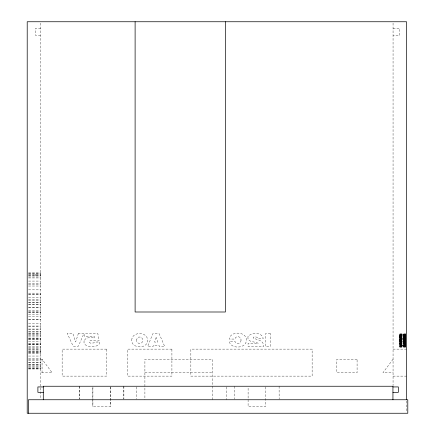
<?xml version="1.0" encoding="UTF-8"?>
<svg xmlns="http://www.w3.org/2000/svg" width="435" height="435" viewBox="0 0 435 435"><rect width="100%" height="100%" fill="white"/><g stroke="black" fill="none" stroke-linecap="round" stroke-linejoin="round"><path stroke-width="0.33" stroke-dasharray="2.17 1.63" d="M393.061 359.25L382.936 372.751L393.061 372.751M40.711 28.498L35.311 28.498L35.311 35.251L40.711 35.251M393.061 28.498L399.808 28.498L399.808 35.251L393.061 35.251M28.558 272.995L40.711 272.995M28.558 273.055L40.711 273.055M28.558 273.936L40.711 273.936M28.558 274.186L40.711 274.186M28.558 275.317L40.711 275.317M28.558 275.872L40.711 275.872M28.558 276.992L40.711 276.992M28.558 277.949L40.711 277.949M28.558 281.075L40.711 281.075M28.558 283.435L40.711 283.435M28.558 284.816L40.711 284.816M28.558 286.034L40.711 286.034M28.558 289.846L40.711 289.846M28.558 293.147L40.711 293.147M28.558 294.114L40.711 294.114M28.558 294.821L40.711 294.821M28.558 297.409L40.711 297.409M28.558 299.182L40.711 299.182M28.558 300.726L40.711 300.726M28.558 302.298L40.711 302.298M28.558 302.711L40.711 302.711M28.558 304.223L40.711 304.223M28.558 304.5L40.711 304.5M28.558 307.637L40.711 307.637M28.558 307.724L40.711 307.724M28.558 310.71L40.711 310.71M28.558 311.797L40.711 311.797M28.558 312.357L40.711 312.357M28.558 312.618L40.711 312.618M28.558 314.674L40.711 314.674M28.558 316.446L40.711 316.446M28.558 319.263L40.711 319.263M28.558 319.834L40.711 319.834M28.558 323.227L40.711 323.227M28.558 326.065L40.711 326.032M28.558 326.761L40.711 326.761M28.558 329.039L40.711 329.039M28.558 329.627L40.711 329.627M28.558 331.649L40.711 331.649M28.558 331.954L40.711 331.954M28.558 333.128L40.711 333.128M28.558 333.868L40.711 333.868M405.882 333.966L399.808 333.949L399.808 347.097L405.882 347.097M399.808 334.015L405.882 334.02M399.808 334.172L405.882 334.249M399.808 334.27L405.882 334.33L399.808 334.357M399.808 334.526L405.882 334.455M28.558 334.591L40.711 334.591M399.808 334.591L405.882 334.575M399.808 334.662L405.882 334.662M405.882 334.803L399.808 334.901M399.808 335.173L405.882 335.206M399.808 335.298L405.882 335.341M399.808 335.396L405.882 335.396M28.558 335.488L40.711 335.488M399.808 335.494L405.882 335.494M399.808 335.592L405.882 335.592M399.808 335.7L405.882 335.7M399.808 335.771L405.882 335.771M405.882 335.88L399.808 335.88L405.882 335.972M399.808 336.027L405.882 336.027M399.808 336.076L405.882 336.076M399.808 336.179L405.882 336.179M399.808 336.331L405.882 336.331M399.808 336.505L405.882 336.505M399.808 336.587L405.882 336.587M399.808 336.728L405.882 336.728M399.808 336.81L405.882 336.81M28.558 336.935L40.711 336.935M399.808 336.929L405.882 336.973M399.808 337.027L405.882 337.027M399.808 337.13L405.882 337.13M399.808 337.179L405.882 337.179M399.808 337.315L405.882 337.304M399.808 337.413L405.882 337.413M399.808 337.5L405.882 337.478M399.808 337.538L405.882 337.538M399.808 337.62L405.882 337.69M399.808 337.848L405.882 337.848M399.808 337.913L405.882 337.913M399.808 338.022L405.882 338.022M399.808 338.169L405.882 338.169M399.808 338.289L405.882 338.283M28.558 338.343L40.711 338.343M399.808 338.381L405.882 338.37M399.808 338.452L405.882 338.452M399.808 338.593L405.882 338.533M28.558 338.691L40.711 338.691M399.808 338.805L405.882 338.805M399.808 338.903L405.882 338.903M399.808 339.034L405.882 339.034M28.558 339.077L40.711 339.077M399.808 339.11L405.882 339.131L399.808 339.169M399.808 339.289L405.882 339.289M399.808 339.333L405.882 339.333M399.808 339.474L405.882 339.485M399.808 339.664L405.882 339.664M399.808 339.697L405.882 339.697M28.558 339.822L40.711 339.822M399.808 339.789L405.882 339.789M399.808 339.898L405.882 339.898M399.808 339.996L405.882 339.996M399.808 340.099L405.882 340.099M399.808 340.257L405.882 340.257M399.808 340.382L405.882 340.382M399.808 340.54L405.882 340.556M399.808 340.687L405.882 340.687M399.808 340.822L405.882 340.822M399.808 340.975L405.882 341.029M399.808 341.073L405.882 341.083M399.808 341.241L405.882 341.241M28.558 341.388L40.711 341.388M399.808 341.372L405.882 341.334M399.808 341.491L405.882 341.491M399.808 341.66L405.882 341.616M399.808 341.72L405.882 341.736M399.808 341.785L405.882 341.861L399.808 341.894M399.808 341.992L405.882 342.051M399.808 342.127L405.882 342.127M399.808 342.231L405.882 342.214M399.808 342.421L405.882 342.486M399.808 342.552L405.882 342.53M399.808 342.655L405.882 342.639M399.808 342.726L405.882 342.726M399.808 342.9L405.882 342.959M399.808 342.976L405.882 343.041M399.808 343.133L405.882 343.133M399.808 343.15L405.882 343.204M399.808 343.258L405.882 343.28M399.808 343.389L405.882 343.373M399.808 343.454L405.882 343.454M399.808 343.536L405.882 343.579M399.808 343.645L405.882 343.645M28.558 343.721L40.711 343.721M399.808 343.688L405.882 343.688M399.808 343.846L405.882 343.829M399.808 343.916L405.882 343.916M28.558 344.036L40.711 344.036M399.808 344.248L405.882 344.248M28.558 344.368L40.711 344.368M28.558 344.476L40.711 344.476M399.808 344.438L405.882 344.476M399.808 344.553L405.882 344.553M399.808 344.612L405.882 344.667M399.808 344.759L405.882 344.759M399.808 345.27L405.882 345.27M399.808 345.395L405.882 345.395L399.808 345.466M399.808 345.684L405.882 345.684M399.808 345.923L405.882 345.874M399.808 346.021L405.882 346.021L399.808 346.07M399.808 346.178L405.882 346.178M399.808 346.385L405.882 346.385M399.808 346.439L405.882 346.439M399.808 346.505L405.882 346.521M28.558 346.684L40.711 346.684M399.808 346.695L405.882 346.69M399.808 346.798L405.882 346.804M399.808 347.038L405.882 346.999M28.558 347.56L40.711 347.56M28.558 348.511L40.711 348.511M393.061 349.126L406.556 349.126M28.558 349.229L40.711 349.229M28.558 349.99L40.711 349.99M28.558 351.121L40.711 351.121M28.558 351.437L40.711 351.437M28.558 352.812L40.711 352.79M28.558 352.883L40.711 352.883M28.558 353.622L40.711 353.622M28.558 356.053L40.711 356.053M28.558 358.331L40.711 358.331M40.711 359.25L42.059 359.25L52.184 372.751L40.711 372.751M28.558 359.326L40.711 359.326M28.558 360.332L40.711 360.332M28.558 362.246L40.711 362.246M28.558 362.312L40.711 362.312M28.558 364.177L40.711 364.177M28.558 364.682L40.711 364.682M28.558 365.851L40.711 365.851M28.558 366.765L40.711 366.765M28.558 367.249L40.711 367.249M28.558 368.282L40.711 368.255M28.558 368.875L40.711 368.875M28.558 368.94L40.711 368.94M144.904 372.751L212.405 372.751M393.061 376.123L406.556 376.123M406.556 401.016L406.556 411.891M393.061 23.109L393.061 385.573M279.107 386.247L279.15 399.074M265.638 386.927L265.649 406.502L248.097 406.502L248.108 386.927M234.601 386.247L234.639 399.074M226.64 386.927L226.64 399.749M212.405 399.749L212.405 359.25L144.904 359.25L144.904 399.749M136.345 386.927L136.345 399.074M123.899 386.247L123.899 399.074M123.768 386.247L123.768 399.074M110.398 386.927L110.398 406.502L92.851 406.502L92.851 386.927M110.338 386.927L110.338 406.502M92.911 386.927L92.911 406.502M79.48 386.247L79.48 399.074M79.349 386.247L79.349 399.074M42.059 359.25L42.059 372.751M40.711 23.109L40.711 399.069M35.311 274.186L35.311 275.872M241.039 340.099C241.675 343.666 235.743 345.004 234.954 341.459L229.218 341.459C230.789 349.43 246.585 348.788 246.384 340.099C246.672 331.291 230.191 330.714 229.256 339.066L234.938 339.066C235.215 335.189 241.762 336.32 241.039 340.099M136.715 339.523C135.345 343.639 142.185 345.352 142.615 340.986C143.974 336.886 137.145 335.178 136.715 339.523M131.925 338.773C129.445 348.609 147.846 349.903 147.536 340.252C147.851 332.052 133.491 331.225 131.925 338.773M84.042 340.904C83.118 344.444 87.038 346.472 90.034 346.434C93.335 346.564 99.555 346.82 99.691 342.051L94.455 342.051L93.71 342.943L90.594 343.15L89.284 342.448L89.289 341.198C92.122 339.153 95.939 341.801 99.104 340.784L97.848 333.694L84.673 333.694L84.673 336.717L94.645 336.717L94.895 338.104C91.383 337.408 85.695 336.81 84.042 340.904M247.928 336.826C246.933 342.66 255.068 341.274 258.287 343.324L248.075 343.324L248.075 346.51L263.708 346.51C264.099 340.42 257.417 339.702 253.186 338.212L253.165 337.419L253.567 337.103L255.144 336.848L257.215 337.255L257.879 338.544L263.246 338.588C262.359 332.063 250.837 331.981 247.928 336.826M78.387 333.373L75.668 341.964L72.808 333.373L67.246 333.373L73.145 346.206L78.333 346.206L83.998 333.373L78.387 333.373M153.468 345.249L153.044 346.51L147.655 346.51L152.843 333.678L159.15 333.678L164.713 346.51L159.384 346.51L158.927 345.249L153.468 345.249M156.116 337.571L154.572 342.084L157.753 342.084L156.116 337.571M270.391 333.678L265.415 333.678L265.415 346.51L270.391 346.51L270.391 333.678M405.882 338.664L399.808 338.691L405.882 338.713M405.882 345.129L399.808 345.129L405.882 345.162M106.613 349.126L62.14 349.126L62.14 376.123L106.613 376.123L106.613 349.126M171.912 349.126L127.439 349.126L127.439 376.123L171.912 376.123L171.912 349.126M312.134 349.126L190.851 349.126L190.851 376.123L312.134 376.123L312.134 349.126M357.086 359.25L336.837 359.25L336.837 372.751L357.086 372.751L357.086 359.25"/><path stroke-width="0.65" d="M43.293 386.927L37.894 386.927L37.894 392.326L43.293 392.326M392.941 386.927L398.34 386.927L398.34 392.326L392.941 392.326M406.556 399.656L406.556 21.75L27.209 21.75L27.209 413.25L407.791 413.25L407.791 399.749L28.444 399.749L28.444 413.25M392.941 399.749L392.941 386.247L43.293 386.247L43.293 399.749M225.406 21.75L225.406 311.998L135.111 311.998L135.111 21.75"/></g></svg>
